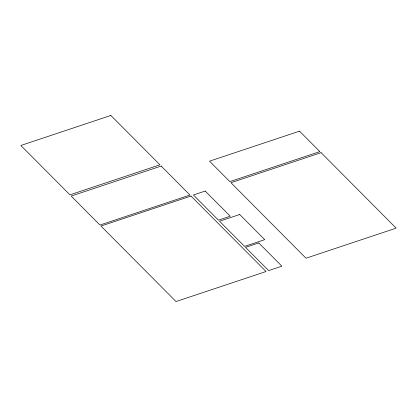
<?xml version="1.0" encoding="UTF-8"?>
<svg xmlns="http://www.w3.org/2000/svg" width="417" height="417" viewBox="0 0 417 417"><rect width="100%" height="100%" fill="white"/><g stroke="black" fill="none" stroke-linecap="round" stroke-linejoin="round"><path stroke-width="0.63" d="M110.865 115.457L20.85 145.47L69.931 194.838L159.951 164.824L110.865 115.457M161.181 166.065L71.166 196.079L99.976 225.05L189.99 195.041L161.181 166.065M299.536 131.162L209.516 161.176L229.845 181.619L319.86 151.611L299.536 131.162M205.211 191.049L193.42 194.979L218.44 220.14L230.231 216.209L205.211 191.049M190.981 196.037L100.961 226.045L176.021 301.543L266.041 271.53L190.981 196.037M321.09 152.658L230.935 182.714L305.995 258.212L396.15 228.151L321.09 152.658M239.702 214.505L219.54 221.224L244.555 246.384L264.717 239.666L239.702 214.505M258.769 242.939L245.519 247.354L268.631 270.607L281.887 266.187L258.769 242.939"/></g></svg>
